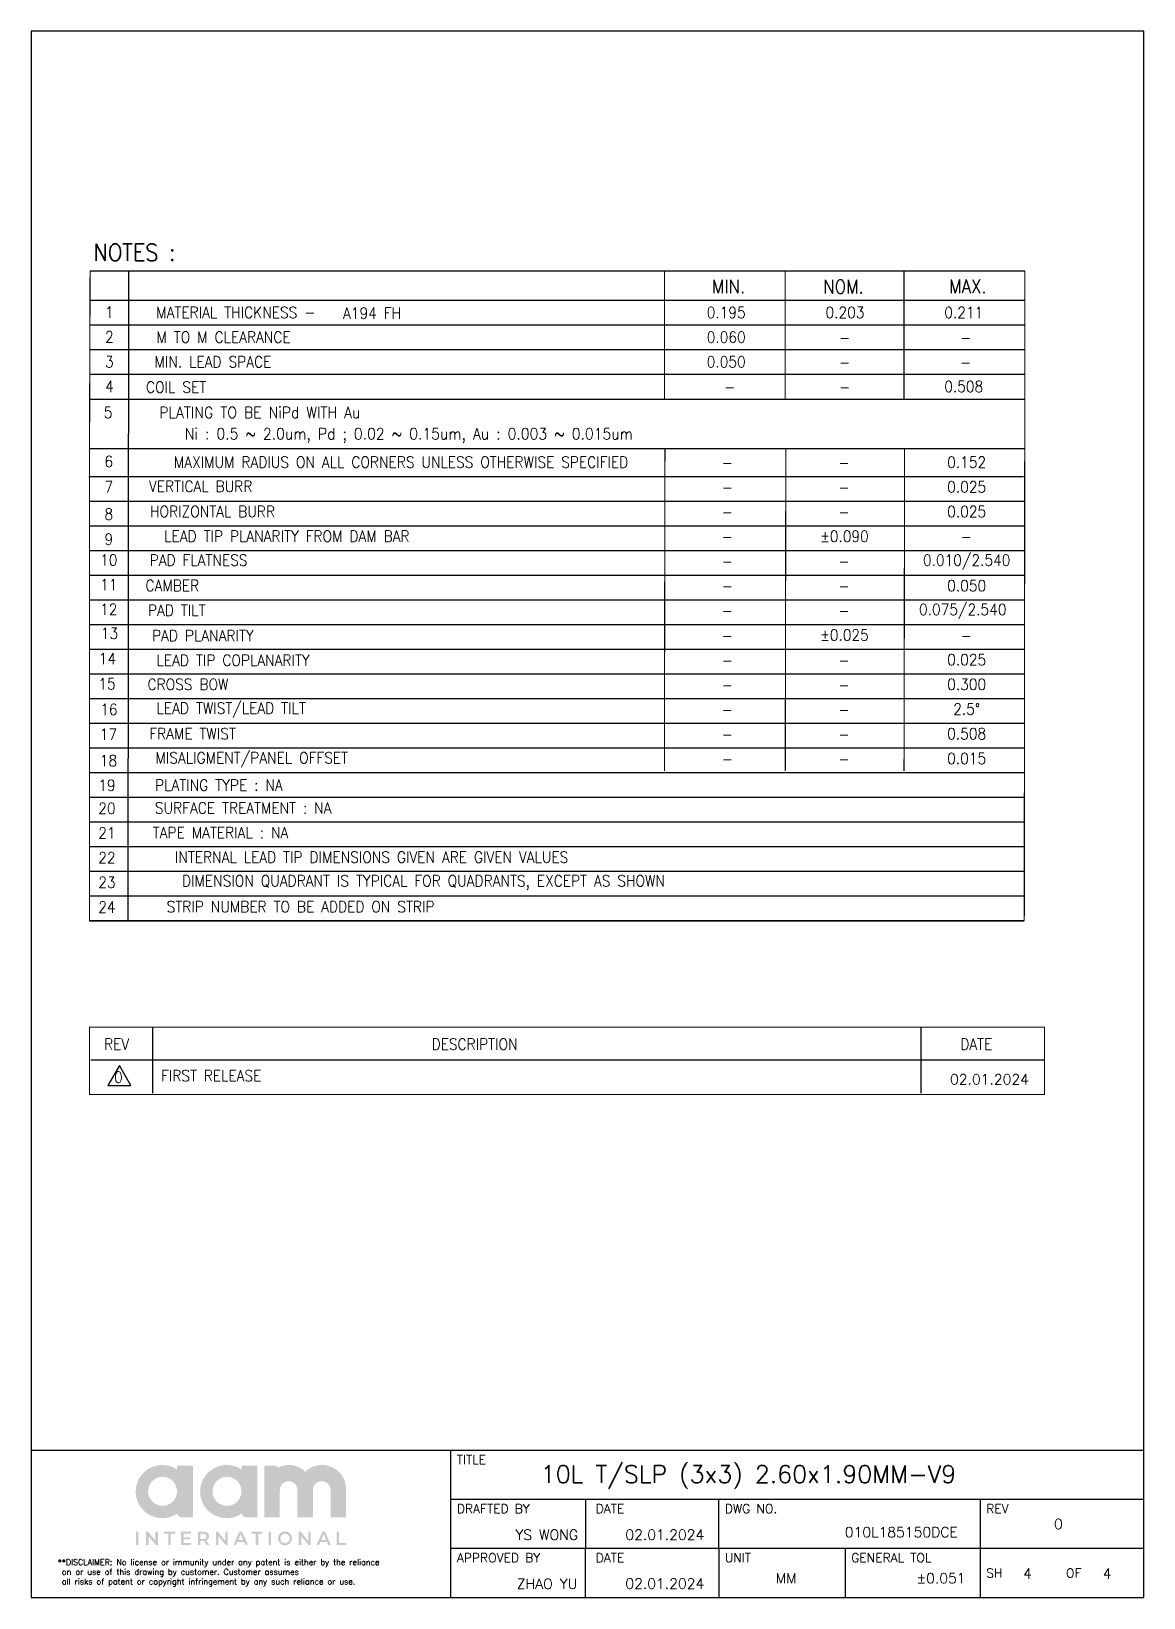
# Model space of a CAD drawing. Extents: x -347 to 20, y -460 to 3.
# Drawn here: x 4.13 to 19.97, y -19.19 to 3.11 of the extents above; entities that cross this region are included whole.
import ezdxf
from ezdxf.enums import TextEntityAlignment as Align

# ---------------------------------------------------------------- set-up
doc = ezdxf.new("R2010")
doc.units = 0
doc.header["$MEASUREMENT"] = 0
for name, color, linetype in [('4', 7, 'CONTINUOUS'), ('DRAWING-SHEET', 6, 'CONTINUOUS'), ('logo', 3, 'CONTINUOUS'), ('TEMPLATE', 6, 'CONTINUOUS')]:
    doc.layers.add(name, color=color, linetype=linetype)
doc.styles.add('ROMANS', font='romans', dxfattribs={"width": 0.85, "height": 0.08})
doc.styles.add('simplex', font='SIMPLEX.SHX')

# ---------------------------------------------------------------- blocks, each defined once
blk = doc.blocks.new('comp logo')
at = {"layer": 'logo', "true_color": 0xaa312c}
h = blk.add_hatch(color=15, dxfattribs=at)
h.dxf.hatch_style = 1
h.paths.add_polyline_path([(-5.48, 4.53), (-7.27, 4.53), (-7.27, 4.08, 1.889057), (-7.24, -0.94, 0.380764), (-6.69, -1.39), (-5.48, -1.39)])
h.paths.add_polyline_path([(-7.28, 1.59, -1), (-10.58, 1.59, -1)], flags=16)
h.paths.add_polyline_path([(1.86, 4.53), (0.07, 4.53), (0.07, 4.08, 1.889057), (0.1, -0.94, 0.380764), (0.65, -1.39), (1.86, -1.39)])
h.paths.add_polyline_path([(0.06, 1.59, -1), (-3.24, 1.59, -1)], flags=16)
h.paths.add_polyline_path([(4.25, 4.31, 0.127425), (3.82, 4.53), (2.66, 4.53), (2.66, -1.39), (4.43, -1.39), (4.43, 1.69, -1.057833), (6.43, 1.69), (6.43, -1.39), (8.2, -1.39), (8.2, 1.69, -1.055561), (10.21, 1.69), (10.21, -1.39), (11.98, -1.39), (11.98, 1.93, 0.652706), (7.32, 3.82, 0.324597)])
at = {"layer": 'logo'}
h = blk.add_hatch(color=7, dxfattribs=at)
h.dxf.hatch_style = 1
h.paths.add_polyline_path([(-11.96, -4.53), (-11.68, -4.53), (-11.68, -3.01), (-11.96, -3.01)])
h.paths.add_polyline_path([(-10.53, -3.53), (-9.69, -4.53), (-9.45, -4.53), (-9.45, -3.01), (-9.74, -3.01), (-9.74, -4.03), (-10.59, -3.01), (-10.81, -3.01), (-10.81, -4.53), (-10.53, -4.53)])
h.paths.add_polyline_path([(-8.29, -3.25), (-8.29, -4.53), (-8, -4.53), (-8, -3.25), (-7.48, -3.25), (-7.48, -3.01), (-8.79, -3.01), (-8.79, -3.25)])
h.paths.add_polyline_path([(-6.82, -3.01), (-6.82, -4.53), (-5.7, -4.53), (-5.7, -4.3), (-6.54, -4.3), (-6.54, -3.88), (-5.8, -3.88), (-5.8, -3.65), (-6.54, -3.65), (-6.54, -3.25), (-5.7, -3.25), (-5.7, -3.01)])
h.paths.add_polyline_path([(-4.9, -3.01), (-4.9, -4.53), (-4.63, -4.53), (-4.63, -4.08), (-4.22, -4.08), (-3.9, -4.53), (-3.59, -4.53), (-3.94, -4.03, 0.813597), (-4.16, -3.01)])
h.paths.add_polyline_path([(-4.63, -3.25), (-4.17, -3.25, -0.813374), (-4.17, -3.85), (-4.63, -3.85)], flags=16)
h.paths.add_polyline_path([(-2.85, -4.53), (-2.57, -4.53), (-2.57, -3.53), (-1.74, -4.53), (-1.5, -4.53), (-1.5, -3.01), (-1.78, -3.01), (-1.78, -4.03), (-2.63, -3.01), (-2.85, -3.01)])
h.paths.add_polyline_path([(-0.85, -4.53), (-0.56, -4.53), (-0.41, -4.18), (0.36, -4.18), (0.51, -4.53), (0.79, -4.53), (0.13, -3.01), (-0.18, -3.01)])
h.paths.add_polyline_path([(-0.03, -3.29), (0.26, -3.96), (-0.31, -3.96)], flags=16)
h.paths.add_polyline_path([(1.69, -3.25), (1.69, -4.53), (1.97, -4.53), (1.97, -3.25), (2.49, -3.25), (2.49, -3.01), (1.19, -3.01), (1.19, -3.25)])
h.paths.add_polyline_path([(3.15, -4.53), (3.43, -4.53), (3.43, -3.01), (3.15, -3.01)])
h.paths.add_polyline_path([(4.22, -3.77, 1), (5.82, -3.77, 1)])
h.paths.add_polyline_path([(5.56, -3.77, -1), (4.48, -3.77, -1)], flags=16)
h.paths.add_polyline_path([(6.81, -3.01), (6.59, -3.01), (6.59, -4.53), (6.87, -4.53), (6.87, -3.53), (7.7, -4.53), (7.95, -4.53), (7.95, -3.01), (7.66, -3.01), (7.66, -4.03)])
h.paths.add_polyline_path([(9.58, -3.01), (9.28, -3.01), (8.61, -4.53), (8.9, -4.53), (9.05, -4.18), (9.81, -4.18), (9.96, -4.53), (10.25, -4.53)])
h.paths.add_polyline_path([(9.43, -3.29), (9.72, -3.96), (9.14, -3.96)], flags=16)
h.paths.add_polyline_path([(10.91, -4.53), (11.98, -4.53), (11.98, -4.3), (11.18, -4.3), (11.18, -3.01), (10.91, -3.01)])

msp = doc.modelspace()

# ---------------------------------------------------------------- linework, layer by layer
at = {"layer": '4', "color": 3}
for p, q in [((5.5093, -9.552), (5.5186, -0.2999)), ((4.9668, -0.7167), (18.2804, -0.7167)), ((4.9668, -1.0683), (18.2804, -1.0683)), ((4.9668, -1.0683), (18.2804, -1.0683)), ((4.9668, -1.4198), (18.2804, -1.4198)), ((4.9668, -1.7713), (18.2804, -1.7713)), ((4.9668, -2.1228), (18.2804, -2.1228)), ((4.9668, -2.8259), (18.2804, -2.8259)), ((4.9483, -3.2245), (18.2619, -3.2245)), ((4.9576, -3.5761), (18.2711, -3.5761)), ((4.9576, -3.9276), (18.2711, -3.9276)), ((4.9576, -4.2791), (18.2711, -4.2791)), ((4.9576, -4.6306), (18.2711, -4.6306)), ((4.9576, -4.9822), (18.2711, -4.9822)), ((4.9576, -5.3337), (18.2711, -5.3337)), ((4.9576, -5.6852), (18.2711, -5.6852)), ((4.9576, -6.0367), (18.2711, -6.0367)), ((4.9576, -6.3883), (18.2711, -6.3883)), ((4.9576, -6.7398), (18.2711, -6.7398)), ((4.9576, -7.0913), (18.2711, -7.0913)), ((4.9576, -7.4428), (18.2711, -7.4428)), ((4.9576, -7.7944), (18.2711, -7.7944)), ((4.9576, -8.1459), (18.2711, -8.1459)), ((4.9576, -8.4974), (18.2711, -8.4974)), ((4.9576, -8.8489), (18.2711, -8.8489)), ((4.9576, -9.2005), (18.2711, -9.2005)), ((4.9576, -9.2005), (18.2711, -9.2005)), ((4.9576, -9.552), (18.2711, -9.552)), ((16.7998, -11.0688), (16.7998, -12.0077)), ((18.5603, -11.5383), (4.9776, -11.5383))]:
    msp.add_line(p, q, dxfattribs=at)
at = {"layer": '4', "color": 7}
msp.add_line((5.8579, -11.0688), (5.8579, -12.0077), dxfattribs=at)
at = {"layer": '4', "color": 7, "const_width": 0.016}
for points in [[(4.9668, -0.2999), (4.9576, -3.2128)], [(4.9668, -0.2999), (18.2804, -0.2999)], [(13.146, -2.1228), (13.146, -0.2999)], [(14.8674, -1.7713), (14.8674, -0.2999)], [(16.5589, -1.7713), (16.5589, -0.2999)], [(18.2711, -9.552), (18.2804, -0.2999)], [(14.8674, -2.1228), (14.8674, -1.7713)], [(16.5589, -2.1228), (16.5589, -1.7713)], [(13.146, -7.4193), (13.154, -2.8259)], [(14.8674, -7.4193), (14.8755, -2.8259)], [(16.5589, -7.4193), (16.5669, -2.8259)], [(4.9576, -3.2128), (4.9576, -9.552), (18.2711, -9.552)]]:
    msp.add_lwpolyline(points, dxfattribs=at)
at = {"layer": '4', "color": 7, "const_width": 0.0159}
msp.add_lwpolyline([(4.9576, -11.0688), (18.5603, -11.0688), (18.5603, -12.0266), (4.9576, -12.0266)], close=True, dxfattribs=at)
at = {"layer": '4', "color": 3}
msp.add_lwpolyline([(5.3844, -11.6134), (5.2196, -11.8988), (5.5492, -11.8988)], close=True, dxfattribs=at)
at = {"layer": 'TEMPLATE', "color": 6}
for p, q in [((19.9716, -17.0962), (4.13, -17.0962)), ((19.9716, -17.7951), (10.1009, -17.7951)), ((12.0239, -17.7951), (12.0239, -18.4943)), ((13.9189, -18.494), (13.9189, -17.7951)), ((19.9716, -18.494), (10.1009, -18.494)), ((12.0239, -19.1935), (12.0239, -18.4943)), ((15.72, -18.494), (15.72, -19.1929))]:
    msp.add_line(p, q, dxfattribs=at)
msp.add_lwpolyline([(4.13, 3.1136), (4.13, -19.1929), (19.9716, -19.1929), (19.9716, 3.1136)], close=True, dxfattribs=at)
for points in [[(10.1009, -17.0962), (10.1009, -19.1929)], [(17.642, -17.7951), (17.642, -19.1929)], [(13.9189, -18.494), (13.9189, -19.1929)]]:
    msp.add_lwpolyline(points, dxfattribs=at)

# ---------------------------------------------------------------- block references
at = {"layer": 'DRAWING-SHEET', "xscale": 0.125, "yscale": 0.125, "zscale": 0.125}
msp.add_blockref('comp logo', (7.1154, -17.8778), dxfattribs=at)

# ---------------------------------------------------------------- texts
at = {"layer": '4', "color": 7, "style": 'ROMANS', "width": 0.9}
for s, height, p in [('NOTES :', 0.24253, (5.5991, -0.0348)), ('MIN.', 0.19174, (14.0591, -0.5202)), ('NOM.', 0.19174, (15.6966, -0.522)), ('MAX.', 0.19174, (17.4664, -0.5185))]:
    msp.add_text(s, height=height, dxfattribs=at).set_placement(p, align=Align.MIDDLE)
at = {"layer": '4', "color": 3, "style": 'ROMANS', "width": 0.9}
for s, height, p in [('1', 0.1598, (5.2417, -0.886)), ('MATERIAL THICKNESS - ', 0.159784, (7.0927, -0.8899)), ('A194 FH', 0.15978, (8.9831, -0.9012)), ('0.195', 0.15978, (14.0262, -0.8903)), ('0.203', 0.15978, (15.7177, -0.8903)), ('0.211', 0.15978, (17.4092, -0.8903)), ('2', 0.1598, (5.2417, -1.2376)), ('M TO M CLEARANCE ', 0.159784, (6.9176, -1.2414)), ('0.060', 0.15978, (14.0262, -1.2418)), ('-', 0.1598, (15.7145, -1.2493)), ('-', 0.1598, (17.4372, -1.2493)), ('3', 0.1598, (5.2417, -1.5931)), ('MIN. LEAD SPACE ', 0.159784, (6.7659, -1.5929)), ('0.050', 0.15978, (14.0262, -1.5933)), ('-', 0.1598, (15.7145, -1.6008)), ('-', 0.1598, (17.4372, -1.6008)), ('4', 0.1598, (5.2417, -1.9433)), ('COIL SET', 0.15978, (6.1913, -1.9549)), ('-', 0.1598, (14.076, -1.9524)), ('-', 0.1598, (15.7145, -1.9524)), ('0.508', 0.15978, (17.4092, -1.9449)), ('PLATING TO BE NiPd WITH Au', 0.162177, (7.3843, -2.3112)), ('5', 0.1598, (5.2232, -2.3143)), ('Ni : 0.5 ~ 2.0um, Pd ; 0.02 ~ 0.15um, Au : 0.003 ~ 0.015um', 0.162177, (9.5058, -2.6386)), ('6', 0.1598, (5.2325, -3.0122)), ('MAXIMUM RADIUS ON ALL CORNERS UNLESS OTHERWISE SPECIFIED', 0.159784, (9.396, -3.0226)), ('-', 0.1598, (14.0408, -3.0305)), ('-', 0.1598, (15.7042, -3.0305)), ('0.152', 0.15978, (17.451, -3.023)), ('7', 0.1598, (5.2325, -3.373)), ('VERTICAL BURR', 0.159784, (6.5414, -3.3667)), ('0.025', 0.15978, (17.451, -3.3745)), ('-', 0.1598, (14.0408, -3.382)), ('-', 0.1598, (15.7042, -3.382)), ('8', 0.1598, (5.2325, -3.7624)), ('HORIZONTAL BURR', 0.159784, (6.7104, -3.7256)), ('-', 0.1598, (14.0408, -3.7336)), ('-', 0.1598, (15.7042, -3.7336)), ('0.025', 0.15978, (17.451, -3.7261)), ('LEAD TIP PLANARITY FROM DAM BAR', 0.159784, (7.7698, -4.0771)), ('%%P0.090', 0.15978, (15.7106, -4.0776)), ('9', 0.1598, (5.2325, -4.1198)), ('-', 0.1598, (14.0408, -4.0851)), ('-', 0.1598, (17.4446, -4.0851)), ('10', 0.15978, (5.2325, -4.4157)), ('PAD FLATNESS', 0.159784, (6.5121, -4.4181)), ('-', 0.1598, (14.0408, -4.4366)), ('-', 0.1598, (15.7042, -4.4366)), ('0.010/2.540', 0.159784, (17.451, -4.4291)), ('11', 0.15978, (5.2325, -4.7673)), ('CAMBER', 0.15978, (6.138, -4.7802)), ('-', 0.1598, (14.0408, -4.7881)), ('-', 0.1598, (15.7042, -4.7881)), ('0.050', 0.15978, (17.451, -4.7806)), ('12', 0.15978, (5.2325, -5.1188)), ('PAD TILT', 0.15978, (6.201, -5.1317)), ('0.075/2.540', 0.159784, (17.3948, -5.1322)), ('-', 0.1598, (14.0408, -5.1397)), ('-', 0.1598, (15.7042, -5.1397)), ('13', 0.15978, (5.2442, -5.4595)), ('PAD PLANARITY', 0.159784, (6.5729, -5.4924)), ('-', 0.1598, (14.0408, -5.4912)), ('%%P0.025', 0.15978, (15.7106, -5.4837)), ('-', 0.1598, (17.4446, -5.4912)), ('14', 0.15978, (5.2147, -5.8207)), ('LEAD TIP COPLANARITY', 0.159784, (7.0042, -5.8439)), ('0.025', 0.15978, (17.451, -5.8352)), ('-', 0.1598, (14.0408, -5.8427)), ('-', 0.1598, (15.7042, -5.8427)), ('15', 0.15978, (5.2069, -6.1793)), ('CROSS BOW', 0.15978, (6.3608, -6.1863)), ('-', 0.1598, (14.0408, -6.1942)), ('-', 0.1598, (15.7042, -6.1942)), ('0.300', 0.15978, (17.451, -6.1867)), ('16', 0.15978, (5.2348, -6.5439)), ('LEAD TWIST/LEAD TILT', 0.159784, (6.9766, -6.5378)), ('2.5%%d', 0.15978, (17.451, -6.5383)), ('-', 0.1598, (14.0408, -6.5458)), ('-', 0.1598, (15.7042, -6.5458)), ('17', 0.15978, (5.2292, -6.8975)), ('FRAME TWIST', 0.159784, (6.4266, -6.8893)), ('-', 0.1598, (14.0408, -6.8973)), ('-', 0.1598, (15.7042, -6.8973)), ('0.508', 0.15978, (17.451, -6.8898)), ('MISALIGMENT/PANEL OFFSET', 0.159784, (7.2691, -7.2445)), ('18', 0.15978, (5.2292, -7.2726)), ('-', 0.1598, (14.0408, -7.2488)), ('-', 0.1598, (15.7042, -7.2488)), ('0.015', 0.15978, (17.451, -7.2413)), ('19', 0.15978, (5.2064, -7.6241)), ('PLATING TYPE : NA', 0.159784, (6.8013, -7.6214)), ('20', 0.15978, (5.2069, -7.952)), ('SURFACE TREATMENT : NA', 0.159784, (7.1478, -7.9466)), ('21', 0.15978, (5.2069, -8.3035)), ('TAPE MATERIAL : NA', 0.159784, (6.8246, -8.2981)), ('22', 0.15978, (5.2069, -8.655)), ('INTERNAL LEAD TIP DIMENSIONS GIVEN ARE GIVEN VALUES', 0.159784, (8.9761, -8.6486)), ('DIMENSION QUADRANT IS TYPICAL FOR QUADRANTS, EXCEPT AS SHOWN', 0.159784, (9.7145, -9.0095)), ('23', 0.15978, (5.2069, -9.0066)), ('24', 0.15978, (5.2069, -9.3581)), ('STRIP NUMBER TO BE ADDED ON STRIP', 0.159784, (7.9649, -9.3527))]:
    msp.add_text(s, height=height, dxfattribs=at).set_placement(p, align=Align.MIDDLE)
for s, height, p in [('REV', 0.15942, (5.1668, -11.3916)), ('DESCRIPTION', 0.159423, (9.8309, -11.3916)), ('DATE', 0.15942, (17.3602, -11.3916)), ('0', 0.1594, (5.3086, -11.861)), ('FIRST RELEASE', 0.159423, (5.9775, -11.8393))]:
    msp.add_text(s, height=height, dxfattribs=at).set_placement(p)
at = {"layer": 'logo', "style": 'simplex'}
msp.add_text('02.01.2024', height=0.14566, dxfattribs=at).set_placement((17.7754, -11.9278), align=Align.BOTTOM_CENTER)
at = {"layer": 'logo', "color": 7, "style": 'simplex'}
for s, height, p in [('TITLE', 0.12813, (10.1882, -17.2913)), ('DRAFTED BY', 0.12818, (10.1908, -17.9903)), ('DATE', 0.12818, (12.1681, -17.9903)), ('DWG NO.', 0.12813, (14.0062, -17.9902)), ('REV', 0.12813, (17.7294, -17.9902)), ('APPROVED BY', 0.128185, (10.1908, -18.6895)), ('DATE', 0.12818, (12.1681, -18.6895)), ('UNIT', 0.12813, (14.0062, -18.6891)), ('GENERAL TOL', 0.128131, (15.8074, -18.6891))]:
    msp.add_text(s, height=height, dxfattribs=at).set_placement(p)
for s, height, p in [('10L T/SLP (3x3) 2.60x1.90MM-V9', 0.24871, (11.3847, -17.4345)), ('SH', 0.12813, (17.7294, -18.8434)), ('4', 0.1456, (18.2535, -18.8506)), ('OF', 0.12813, (18.8651, -18.8434)), ('4', 0.1456, (19.3892, -18.8506))]:
    msp.add_text(s, height=height, dxfattribs=at).set_placement(p, align=Align.MIDDLE_LEFT)
for s, height, p in [('YS WONG', 0.14566, (11.4702, -18.414)), ('02.01.2024', 0.14566, (13.1515, -18.414)), ('010L185150DCE', 0.145603, (16.5203, -18.3775)), ('ZHAO YU', 0.14566, (11.4748, -19.1132)), ('02.01.2024', 0.14566, (13.1515, -19.1098))]:
    msp.add_text(s, height=height, dxfattribs=at).set_placement(p, align=Align.BOTTOM_CENTER)
msp.add_text('0 ', height=0.1456, dxfattribs=at).set_placement((18.8068, -18.1445), align=Align.MIDDLE_CENTER)
for s, p in [('MM', (14.8799, -18.8434)), ('%%P0.051', (17.086, -18.8434))]:
    msp.add_text(s, height=0.1456, dxfattribs=at).set_placement(p, align=Align.TOP_CENTER)
at = {"layer": 'logo', "color": 7, "insert": (4.5085, -18.6469), "char_height": 0.082769, "width": 10.854347, "attachment_point": 1, "style": 'simplex'}
msp.add_mtext('**DISCLAIMER: No license or immunity under any patent is either by the reliance \\P on or use of this drawing by customer. Customer assumes\\P all risks of patent or copyright infringement by any such reliance or use.', dxfattribs=at)

doc.saveas('drawing.dxf')
